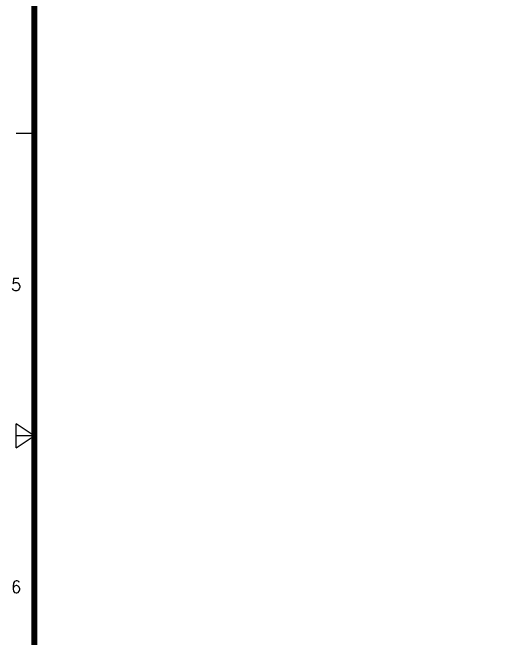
# Model space of a CAD drawing. Header units: millimetres. Extents: x 5329 to 6973, y -914 to -356.
# Drawn here: x 6166.6 to 6246, y -663.9 to -560.3 of the extents above; entities that cross this region are included whole.
import ezdxf
from ezdxf.enums import TextEntityAlignment as Align

# ---------------------------------------------------------------- set-up
doc = ezdxf.new("R2010")
doc.units = ezdxf.units.MM
doc.layers.get('0').update_dxf_attribs({"linetype": 'CONTINUOUS'})
doc.styles.add('SIM', font='simplex')

msp = doc.modelspace()

# ---------------------------------------------------------------- linework, layer by layer
for p, q in [((6170.24, -580.33), (6167.24, -580.33)), ((6167.24, -632.33), (6167.24, -628.33)), ((6170.24, -630.33), (6167.24, -628.33)), ((6167.24, -632.33), (6170.24, -630.33)), ((6170.24, -630.33), (6167.24, -630.33))]:
    msp.add_line(p, q)
at = {"const_width": 1}
msp.add_lwpolyline([(6970.24, -360.33), (6170.24, -360.33), (6170.24, -910.33), (6970.24, -910.33)], close=True, dxfattribs=at)

# ---------------------------------------------------------------- texts
at = {"style": 'SIM'}
for s, p in [('5', (6167.24, -605.33)), ('6', (6167.24, -655.33))]:
    msp.add_text(s, height=2, dxfattribs=at).set_placement(p, align=Align.MIDDLE)

doc.saveas('drawing.dxf')
